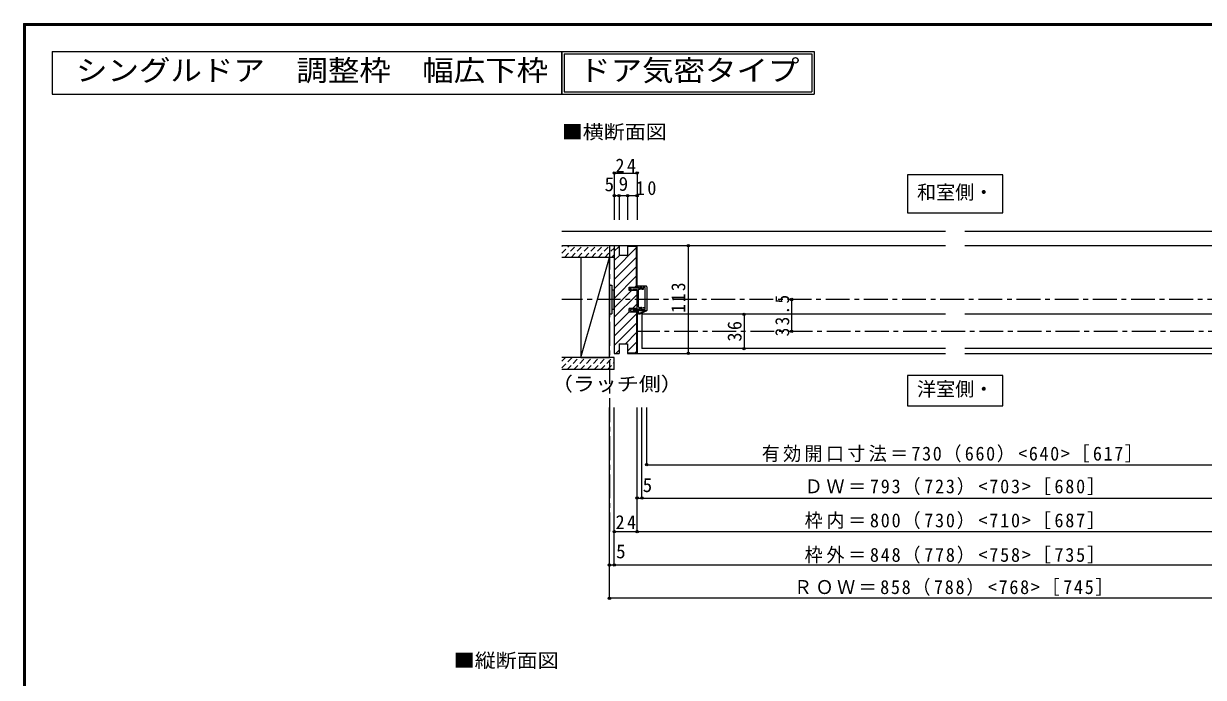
# Model space of a CAD drawing. Units: millimetres at full size, sheet at 1:5. Extents: x -973 to 977, y -718 to 696.
# Drawn here: x -973 to 263, y 10 to 696 of the extents above; entities that cross this region are included whole.
import ezdxf
from ezdxf.enums import TextEntityAlignment as Align

# ---------------------------------------------------------------- set-up
doc = ezdxf.new("R2010")
doc.units = ezdxf.units.MM
doc.header["$LTSCALE"] = 5
doc.header["$PDMODE"] = 32
doc.header["$PDSIZE"] = 2.5
doc.linetypes.add('CHAIN1', pattern=[8, 5, -1, 1, -1])
doc.linetypes.add('DASHED1', pattern=[1.8, 1.2, -0.6])
for name, color, linetype in [('0-1_通り芯', 4, 'CHAIN1'), ('0-2_柱', 3, 'Continuous'), ('0-3_仕上げ', 2, 'Continuous'), ('0-4_枠', 3, 'Continuous'), ('0-6_扉', 6, 'Continuous'), ('0-7_金物', 7, 'Continuous'), ('0-8_戸当り', 7, 'Continuous'), ('0-A_文字', 7, 'Continuous'), ('0-B_寸法', 7, 'Continuous'), ('0-C_ハッチ', 4, 'DASHED1'), ('F-1_枠', 6, 'Continuous')]:
    doc.layers.add(name, color=color, linetype=linetype)
doc.styles.add('ＭＳ ゴシック', font='')
doc.styles.get('ＭＳ ゴシック').set_extended_font_data('MS Gothic')

msp = doc.modelspace()

# ---------------------------------------------------------------- linework, layer by layer
at = {"layer": '0-1_通り芯'}
for p, q in [((-359.2, 463), (-359.2, 163.184)), ((412.506, 406.5), (-409.2, 406.5)), ((333.506, 373), (-330.2, 373))]:
    msp.add_line(p, q, dxfattribs=at)
at = {"layer": '0-2_柱', "color": 7}
msp.add_line((-389.2, 345.684), (-359.2, 450.684), dxfattribs=at)
at = {"layer": '0-2_柱'}
msp.add_lwpolyline([(-359.2, 450.684), (-389.2, 450.684), (-389.2, 345.684), (-359.2, 345.684)], close=True, dxfattribs=at)
at = {"layer": '0-3_仕上げ'}
for p, q in [((-409.2, 478), (-6.847, 478)), ((13.153, 478), (412.506, 478)), ((-354.2, 450.684), (-409.2, 450.684)), ((-354.2, 345.684), (-409.2, 345.684)), ((-354.2, 333.184), (-354.2, 345.684)), ((-354.2, 333.184), (-409.2, 333.184))]:
    msp.add_line(p, q, dxfattribs=at)
msp.add_lwpolyline([(-409.2, 463), (-330.168, 463), (-330.049, 463)], dxfattribs=at)
at = {"layer": '0-4_枠'}
for p, q in [((-354.2, 463), (-349.2, 463)), ((-354.2, 463), (-354.2, 350)), ((-340.2, 463), (-340.2, 453)), ((-340.2, 463), (-330.2, 463)), ((-340.2, 462.5), (-330.7, 462.5)), ((-330.7, 419.479), (-330.7, 462.5)), ((-330.2, 419.479), (-330.2, 463)), ((-330.2, 397.179), (-330.2, 415.779)), ((-338.7, 393.479), (-338.7, 397.179)), ((-330.2, 397.179), (-338.7, 397.179)), ((-338.7, 393.479), (-330.2, 393.479)), ((-330.7, 393.479), (-330.7, 350.5)), ((-330.2, 393.479), (-330.2, 350)), ((-349.2, 360), (-349.2, 350)), ((-354.2, 350), (-349.2, 350)), ((-340.2, 350.5), (-330.7, 350.5))]:
    msp.add_line(p, q, dxfattribs=at)
at = {"layer": '0-4_枠', "color": 4}
for p, q in [((-330.049, 463), (-6.847, 463)), ((13.153, 463), (333.344, 463)), ((-330.049, 350), (-6.847, 350)), ((13.153, 350), (333.344, 350))]:
    msp.add_line(p, q, dxfattribs=at)
at = {"layer": '0-4_枠'}
for points in [[(-349.2, 463), (-349.2, 453), (-340.2, 453)], [(-330.2, 415.779), (-338.7, 415.779), (-338.7, 419.479), (-330.2, 419.479)], [(-349.2, 360), (-340.2, 360), (-340.2, 350), (-330.2, 350)]]:
    msp.add_lwpolyline(points, dxfattribs=at)
at = {"layer": '0-6_扉'}
for p, q in [((-325.2, 391), (-325.2, 355)), ((-6.847, 391), (-325.2, 391)), ((331.506, 391), (13.153, 391)), ((-6.847, 355), (-325.2, 355)), ((331.506, 355), (13.153, 355))]:
    msp.add_line(p, q, dxfattribs=at)
at = {"layer": '0-7_金物'}
for p, q in [((-359.2, 421.5), (-356.7, 421.5)), ((-359.2, 421.5), (-359.2, 391.5)), ((-356.7, 421.5), (-356.7, 391.5)), ((-356.7, 416.5), (-354.7, 416.5)), ((-354.7, 416.5), (-354.7, 396.5)), ((-354.7, 415.5), (-354.2, 415.5)), ((-356.7, 396.5), (-354.7, 396.5)), ((-354.7, 397.5), (-354.2, 397.5)), ((-359.2, 391.5), (-356.7, 391.5))]:
    msp.add_line(p, q, dxfattribs=at)
at = {"layer": '0-8_戸当り'}
for p, q in [((-321.2, 420.629), (-329.9, 420.629)), ((-337.7, 417.579), (-334.7, 419.479)), ((-334.7, 416.079), (-337.7, 417.579)), ((-334.7, 418.329), (-334.7, 419.479)), ((-330.2, 418.329), (-334.7, 418.329)), ((-334.7, 416.829), (-330.2, 416.829)), ((-334.7, 416.079), (-334.7, 416.829)), ((-330.2, 418.579), (-327.7, 418.579)), ((-330.2, 418.329), (-330.2, 418.579)), ((-330.2, 396.129), (-330.2, 416.829)), ((-330.098, 420.104), (-328.198, 418.654)), ((-328.7, 398.629), (-328.7, 416.879)), ((-328.2, 417.379), (-327.7, 417.379)), ((-327.7, 418.879), (-327.7, 419.129)), ((-325, 419.129), (-327.7, 419.129)), ((-327.7, 418.829), (-327.7, 418.579)), ((-327.314, 419.116), (-325.596, 418.643)), ((-326.866, 417.828), (-326.005, 417.515)), ((-325, 417.129), (-325, 419.129)), ((-323.8, 417.129), (-325, 417.129)), ((-323.8, 419.129), (-323.8, 417.129)), ((-321.7, 419.129), (-323.8, 419.129)), ((-321.7, 396.129), (-321.7, 419.129)), ((-320.2, 419.629), (-320.2, 395.129)), ((-328.2, 398.129), (-326.24, 398.129)), ((-327.7, 395.329), (-326.497, 396.581)), ((-325.7, 396.179), (-325.7, 396.129)), ((-321.7, 396.129), (-325.7, 396.129)), ((-325.231, 397.579), (-322.609, 398.397)), ((-324.683, 396.284), (-322.192, 397.061)), ((-334.7, 394.629), (-334.7, 393.479)), ((-329.5, 394.629), (-334.7, 394.629)), ((-329.5, 393.129), (-329.5, 394.629)), ((-328.8, 393.129), (-328.8, 395.629)), ((-327.7, 394.629), (-327.7, 395.329)), ((-320.7, 394.629), (-327.7, 394.629)), ((-327.209, 392.145), (-322.261, 394.629)), ((-326.895, 391.519), (-320.7, 394.629))]:
    msp.add_line(p, q, dxfattribs=at)
for points in [[(-334.7, 396.879), (-337.7, 395.379), (-334.7, 393.479)], [(-334.7, 396.879), (-334.7, 396.129), (-330.2, 396.129)], [(-329.5, 394.629), (-329.5, 395.629), (-328.7, 395.629), (-328.7, 396.729), (-326.363, 396.729)]]:
    msp.add_lwpolyline(points, dxfattribs=at)
for centre, radius, start, end in [((-329.9, 420.329), 0.3, 90, 228.65222), ((-321.2, 419.629), 1, 0, 90), ((-328.2, 416.879), 0.5, 90, 180), ((-328, 418.879), 0.3, 228.65222, 360), ((-327.4, 418.829), 0.3, 73.20997, 180), ((-327.7, 418.379), 1, 270, 326.52262), ((-325.8, 418.079), 0.6, 246.66235, 0), ((-325.8, 418.079), 0.6, 0, 73.20997), ((-328.2, 398.629), 0.5, 180, 270), ((-326.2, 396.179), 0.5, 0, 126.38479), ((-326.363, 395.929), 0.8, 48.59038, 90), ((-326.24, 396.929), 1.2, 32.78874, 90), ((-325.04, 397.429), 1.2, 228.59038, 287.32983), ((-322.4, 397.729), 0.7, 287.32983, 107.32983), ((-327.7, 393.129), 1.8, 180, 296.57515), ((-327.7, 393.129), 1.1, 180, 296.57515), ((-320.7, 395.129), 0.5, 270, 0)]:
    msp.add_arc(centre, radius, start, end, dxfattribs=at)
at = {"layer": '0-A_文字', "color": 3}
for p, q in [((-943.333, 666.667), (-943.333, 621.667)), ((-943.333, 666.667), (-409.136, 666.667)), ((-409.136, 666.667), (-409.136, 621.667)), ((-409.136, 666.667), (-409.136, 621.667)), ((-406.636, 664.167), (-147.031, 664.167)), ((-406.636, 664.167), (-406.636, 624.167)), ((-147.031, 664.167), (-147.031, 624.167)), ((-943.333, 621.667), (-409.136, 621.667)), ((-409.136, 621.667), (-144.531, 621.667)), ((-406.636, 624.167), (-147.031, 624.167))]:
    msp.add_line(p, q, dxfattribs=at)
at = {"layer": '0-A_文字'}
for p, q in [((-46.847, 537.277), (-46.847, 497.277)), ((53.153, 537.277), (-46.847, 537.277)), ((-46.847, 326.816), (-46.847, 295)), ((53.153, 326.816), (-46.847, 326.816))]:
    msp.add_line(p, q, dxfattribs=at)
at = {"layer": '0-A_文字', "color": 3}
for points in [[(-409.136, 666.667), (-409.136, 621.667), (-409.136, 666.667)], [(-409.136, 666.667), (-144.531, 666.667), (-144.531, 621.667)]]:
    msp.add_lwpolyline(points, dxfattribs=at)
at = {"layer": '0-A_文字'}
for points in [[(-46.847, 497.277), (53.153, 497.277), (53.153, 537.277)], [(-46.847, 295), (53.153, 295), (53.153, 326.816)]]:
    msp.add_lwpolyline(points, dxfattribs=at)
at = {"layer": '0-B_寸法', "color": 4}
for p, q in [((-354.2, 539.041), (-354.2, 490)), ((-354.2, 539.041), (-330.2, 539.041)), ((-330.2, 539.041), (-330.2, 490)), ((-354.2, 515.517), (-330.2, 515.517)), ((-349.2, 515.517), (-349.2, 490)), ((-340.2, 515.517), (-340.2, 490)), ((-308.34, 463), (-276.43, 463)), ((-276.43, 350), (-276.43, 463)), ((-168.079, 373), (-168.079, 406.5)), ((-218.079, 391), (-218.079, 355)), ((-308.34, 350), (-276.43, 350)), ((-359.2, 93.184), (-359.2, 293.184)), ((-354.2, 128.184), (-354.2, 293.184)), ((-330.2, 163.184), (-330.2, 293.184)), ((-325.2, 198.184), (-325.2, 293.184)), ((-320.2, 233.184), (-320.2, 293.184)), ((-320.2, 233.184), (273.512, 233.184)), ((-330.2, 198.184), (333.506, 198.184)), ((-354.2, 163.184), (357.506, 163.184)), ((-359.2, 128.184), (362.506, 128.184)), ((362.506, 93.184), (-359.2, 93.184))]:
    msp.add_line(p, q, dxfattribs=at)
at = {"layer": '0-B_寸法'}
for p in [(-354.2, 539.041), (-330.2, 539.041), (-354.2, 515.517), (-349.2, 515.517), (-340.2, 515.517), (-330.2, 515.517), (-276.43, 463), (-168.079, 406.5), (-218.079, 391), (-168.079, 373), (-276.43, 350), (-218.079, 355), (-320.2, 233.184), (-330.2, 198.184), (-325.2, 198.184), (-354.2, 163.184), (-330.2, 163.184), (-359.2, 128.184), (-354.2, 128.184), (-359.2, 93.184)]:
    msp.add_point(p, dxfattribs=at)
at = {"layer": '0-C_ハッチ'}
for p, q in [((-409.2, 454.961), (-400.977, 463.184)), ((-409.2, 462.032), (-408.048, 463.184)), ((-406.406, 450.684), (-393.906, 463.184)), ((-399.335, 450.684), (-386.835, 463.184)), ((-392.264, 450.684), (-379.764, 463.184)), ((-385.193, 450.684), (-372.693, 463.184)), ((-378.122, 450.684), (-365.622, 463.184)), ((-371.051, 450.684), (-358.551, 463.184)), ((-363.98, 450.684), (-354.2, 460.464)), ((-356.909, 450.684), (-354.2, 453.393)), ((-409.2, 334.753), (-398.269, 345.684)), ((-409.2, 341.824), (-405.34, 345.684)), ((-403.698, 333.184), (-391.198, 345.684)), ((-396.627, 333.184), (-384.127, 345.684)), ((-389.556, 333.184), (-377.056, 345.684)), ((-382.485, 333.184), (-369.985, 345.684)), ((-375.414, 333.184), (-362.914, 345.684)), ((-368.343, 333.184), (-355.843, 345.684)), ((-361.272, 333.184), (-354.2, 340.256)), ((-354.201, 333.184), (-354.2, 333.185))]:
    msp.add_line(p, q, dxfattribs=at)
at = {"layer": '0-C_ハッチ', "linetype": 'Continuous'}
for p, q in [((-354.2, 457.179), (-349.2, 462.179)), ((-354.2, 437.38), (-330.7, 460.88)), ((-340.2, 461.28), (-338.48, 463)), ((-354.2, 447.28), (-348.48, 453)), ((-354.2, 427.481), (-330.7, 450.981)), ((-354.2, 417.581), (-330.7, 441.081)), ((-354.2, 407.682), (-330.7, 431.182)), ((-332.503, 419.479), (-330.7, 421.282)), ((-354.2, 397.782), (-336.203, 415.779)), ((-354.2, 387.883), (-330.2, 411.883)), ((-335.004, 397.179), (-330.2, 401.983)), ((-354.2, 377.983), (-338.7, 393.483)), ((-354.2, 368.084), (-330.7, 391.584)), ((-354.2, 358.184), (-330.7, 381.684)), ((-342.485, 360), (-330.7, 371.785)), ((-340.2, 352.385), (-330.7, 361.885)), ((-352.485, 350), (-349.2, 353.285)), ((-332.186, 350.5), (-330.7, 351.986))]:
    msp.add_line(p, q, dxfattribs=at)
at = {"layer": 'F-1_枠'}
for p, q in [((-973.347, 695.833), (-973.347, -700.833)), ((-973.347, 695.833), (976.653, 695.833)), ((-973.347, 695), (976.653, 695)), ((-973.347, 694.167), (976.653, 694.167)), ((-972.514, 695.833), (-972.514, -700.833)), ((-971.68, 695.833), (-971.68, -700.833))]:
    msp.add_line(p, q, dxfattribs=at)

# ---------------------------------------------------------------- texts
at = {"layer": '0-A_文字', "color": 3, "style": 'ＭＳ ゴシック', "width": 1.1}
for s, p in [('シングルドア\u3000調整枠\u3000幅広下枠', (-918.382, 629.167)), ('ドア気密タイプ', (-391.011, 629.167))]:
    msp.add_text(s, height=21.99, dxfattribs=at).set_placement(p, align=Align.BOTTOM_LEFT)
at = {"layer": '0-A_文字', "style": 'ＭＳ ゴシック'}
for s, width, p in [('■横断面図', 1.1, (-409.2, 570.528)), ('（ラッチ側）', 1.15, (-420.45, 306.29)), ('■縦断面図', 1.1, (-522.477, 16.256))]:
    msp.add_text(s, height=14.66, dxfattribs=dict(at, width=width)).set_placement(p, align=Align.BOTTOM_LEFT)
for s, p in [('和室側・', (-36.847, 507.277)), ('洋室側・', (-36.847, 300.908))]:
    msp.add_text(s, height=14.66, dxfattribs=at).set_placement(p, align=Align.BOTTOM_LEFT)
at = {"layer": '0-B_寸法', "style": 'ＭＳ ゴシック'}
for s, p in [('5', (-364.37, 515.671)), ('9', (-349.583, 516.065)), ('5', (-324.45, 200.184)), ('5', (-352.238, 130.684))]:
    msp.add_text(s, height=14.66, dxfattribs=at).set_placement(p, align=Align.BOTTOM_LEFT)
at = {"layer": '0-B_寸法', "char_height": 14.66, "attachment_point": 7, "style": 'ＭＳ ゴシック'}
for s, insert in [('\\T1.27;\\W0.95;24', (-352.969, 539.622)), ('\\T1.27;\\W0.95;10', (-331.55, 515.868)), ('\\T1.18;\\W0.95;有効開口寸法＝730（660）<640>［617］', (-199.597, 235.684)), ('\\T1.2;\\W0.95;ＤＷ＝793（723）<703>［680］', (-154.597, 201.337)), ('\\T1.27;\\W0.95;24', (-352.825, 165.684)), ('\\T1.2;\\W0.95;枠内＝800（730）<710>［687］', (-154.597, 165.684)), ('\\T1.2;\\W0.95;枠外＝848（778）<758>［735］', (-154.597, 129.491)), ('\\T1.19;\\W0.95;ＲＯＷ＝858（788）<768>［745］', (-165.847, 95.684))]:
    msp.add_mtext(s, dxfattribs=dict(at, insert=insert))
at = {"layer": '0-B_寸法', "char_height": 14.66, "attachment_point": 7, "rotation": 90, "style": 'ＭＳ ゴシック'}
for s, insert in [('\\T1.27;\\W0.9;113', (-279.508, 392.523)), ('\\T1.28;\\W0.9;33.5', (-170.579, 367.875)), ('\\T1.27;\\W0.95;36', (-220.579, 362.375))]:
    msp.add_mtext(s, dxfattribs=dict(at, insert=insert))

doc.saveas('drawing.dxf')
